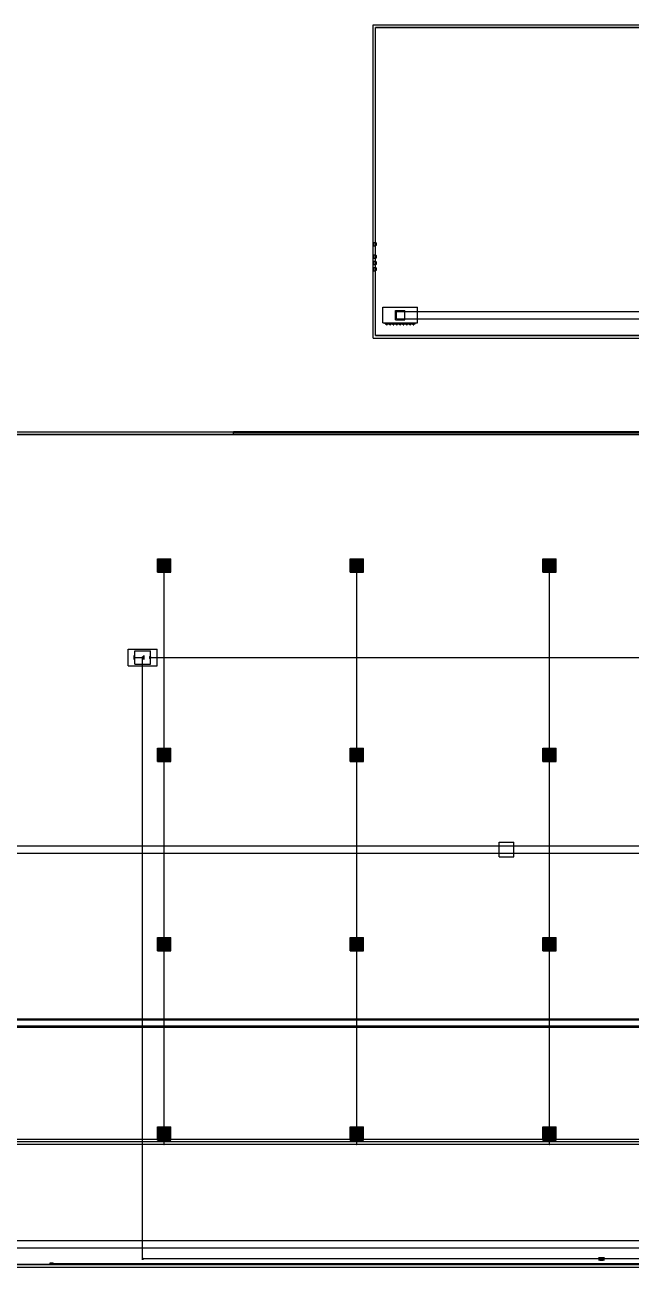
# Model space of a CAD drawing. Header units: millimetres. Extents: x 139000 to 377080, y -238120 to -178478.
# Drawn here: x 191314 to 220372, y -238000 to -178500 of the extents above; entities that cross this region are included whole.
import ezdxf

# ---------------------------------------------------------------- set-up
doc = ezdxf.new("R2010")
doc.units = ezdxf.units.MM

msp = doc.modelspace()

# ---------------------------------------------------------------- linework, layer by layer
at = {"layer": 'electrical'}
for p, q in [((197993.68, -204400), (197978.09, -204400)), ((197978.09, -204400), (197985.88, -204400)), ((197985.88, -204400), (197993.68, -204400)), ((197985.88, -232120), (197985.88, -204400)), ((207226.62, -204400), (207211.03, -204400)), ((207211.03, -204400), (207218.82, -204400)), ((207218.82, -204400), (207226.62, -204400)), ((207218.82, -232120), (207218.82, -204400)), ((216459.56, -204400), (216443.97, -204400)), ((216443.97, -204400), (216451.76, -204400)), ((216451.76, -204400), (216459.56, -204400)), ((216451.76, -232120), (216451.76, -204400)), ((139000, -226100), (377000, -226100)), ((139000, -226100), (377000, -226100)), ((139000, -226150), (377000, -226150)), ((139000, -226150), (377000, -226150)), ((377000, -226450), (139000, -226450)), ((377000, -226450), (139000, -226450)), ((139000, -226500), (377000, -226500)), ((139000, -226500), (377000, -226500)), ((334300, -231880), (181700, -231880)), ((334300, -232000), (181700, -232000)), ((366550, -232120), (179520, -232120)), ((334300, -232120), (181700, -232120)), ((197993.68, -232120), (197978.09, -232120)), ((197978.09, -232120), (197985.88, -232120)), ((197985.88, -232120), (197993.68, -232120)), ((207226.62, -232120), (207211.03, -232120)), ((207211.03, -232120), (207218.82, -232120)), ((207218.82, -232120), (207226.62, -232120)), ((216459.56, -232120), (216443.97, -232120)), ((216443.97, -232120), (216451.76, -232120)), ((216451.76, -232120), (216459.56, -232120)), ((192535, -237850), (192535, -237790)), ((192535, -237790), (192665, -237790)), ((192535, -237850), (192665, -237850)), ((192609, -237820), (192595.5, -237812.21)), ((192595.5, -237812.21), (192595.5, -237827.79)), ((192595.5, -237827.79), (192609, -237820)), ((192600, -237827.79), (192600, -237812.21)), ((192600, -237812.21), (192600, -237820)), ((192600, -237820), (366550, -237820)), ((192600, -237820), (192600, -237827.79)), ((192600, -237820), (192609.72, -237820)), ((192609.72, -237820), (192600, -237820)), ((192665, -237850), (192665, -237790))]:
    msp.add_line(p, q, dxfattribs=at)
at = {"layer": 'hvac'}
for p, q in [((208475, -192775), (208475, -192025)), ((208475, -192025), (210125, -192025)), ((209075, -192625), (209075, -192175)), ((209075, -192175), (209525, -192175)), ((209525, -192625), (209525, -192175)), ((210125, -192775), (210125, -192025)), ((208475, -192775), (210125, -192775)), ((208575, -192820), (208575, -192780)), ((208575, -192780), (210025, -192780)), ((209075, -192625), (209525, -192625)), ((209125, -192575), (209125, -192225)), ((209125, -192225), (258175, -192225)), ((209125, -192575), (258175, -192575)), ((210025, -192820), (210025, -192780)), ((208575, -192820), (210025, -192820)), ((208640, -192860), (208640, -192800)), ((208640, -192800), (208680, -192800)), ((208640, -192860), (208680, -192860)), ((208680, -192860), (208680, -192800)), ((208800, -192860), (208800, -192800)), ((208800, -192800), (208840, -192800)), ((208800, -192860), (208840, -192860)), ((208840, -192860), (208840, -192800)), ((208960, -192860), (208960, -192800)), ((208960, -192800), (209000, -192800)), ((208960, -192860), (209000, -192860)), ((209000, -192860), (209000, -192800)), ((209120, -192860), (209120, -192800)), ((209120, -192800), (209160, -192800)), ((209120, -192860), (209160, -192860)), ((209160, -192860), (209160, -192800)), ((209280, -192860), (209280, -192800)), ((209280, -192800), (209320, -192800)), ((209280, -192860), (209320, -192860)), ((209320, -192860), (209320, -192800)), ((209440, -192860), (209440, -192800)), ((209440, -192800), (209480, -192800)), ((209440, -192860), (209480, -192860)), ((209480, -192860), (209480, -192800)), ((209600, -192860), (209600, -192800)), ((209600, -192800), (209640, -192800)), ((209600, -192860), (209640, -192860)), ((209640, -192860), (209640, -192800)), ((209760, -192860), (209760, -192800)), ((209760, -192800), (209800, -192800)), ((209760, -192860), (209800, -192860)), ((209800, -192860), (209800, -192800)), ((209920, -192860), (209920, -192800)), ((209920, -192800), (209960, -192800)), ((209920, -192860), (209960, -192860)), ((209960, -192860), (209960, -192800)), ((214050, -218350), (214050, -217650)), ((214050, -217650), (214750, -217650)), ((214750, -218350), (214750, -217650)), ((181700, -217825), (334300, -217825)), ((181700, -218175), (334300, -218175)), ((214050, -218350), (214750, -218350)), ((150125, -236725), (258175, -236725)), ((150125, -237075), (258175, -237075))]:
    msp.add_line(p, q, dxfattribs=at)
at = {"layer": 'interiors'}
for p, q in [((208000, -193500), (208000, -178500)), ((208000, -178500), (308000, -178500)), ((307880, -178620), (208120, -178620)), ((208120, -193380), (208120, -178620)), ((208125, -193375), (208125, -178625)), ((208125, -178625), (307875, -178625)), ((208125, -193375), (307875, -193375)), ((208000, -193500), (256800, -193500)), ((208000, -193500), (308000, -193500)), ((307880, -193380), (208120, -193380)), ((256800, -193380), (208120, -193380)), ((149000, -198000), (367000, -198000)), ((366880, -198120), (149120, -198120)), ((149125, -198125), (366875, -198125)), ((201320, -198022.5), (201320, -197977.5)), ((201320, -197977.5), (314680, -197977.5)), ((201320, -198000), (314680, -198000)), ((201320, -198120), (201320, -198000)), ((201320, -198022.5), (314680, -198022.5)), ((201320, -198120), (314680, -198120)), ((149000, -238000), (256800, -238000)), ((149000, -238000), (367000, -238000)), ((366880, -237880), (149120, -237880)), ((256800, -237880), (149120, -237880)), ((149125, -237875), (366875, -237875))]:
    msp.add_line(p, q, dxfattribs=at)
at = {"layer": 'lighting'}
for p, q in [((197665.88, -204720), (197665.88, -204080)), ((197665.88, -204080), (198305.88, -204080)), ((198305.88, -204720), (198305.88, -204080)), ((206898.82, -204720), (206898.82, -204080)), ((206898.82, -204080), (207538.82, -204080)), ((207538.82, -204720), (207538.82, -204080)), ((216131.76, -204720), (216131.76, -204080)), ((216131.76, -204080), (216771.76, -204080)), ((216771.76, -204720), (216771.76, -204080)), ((197705.88, -204680), (197705.88, -204120)), ((197705.88, -204120), (198265.88, -204120)), ((197705.88, -204680), (198265.88, -204680)), ((197739.88, -204670), (197739.88, -204130)), ((197739.88, -204130), (197751.88, -204130)), ((197739.88, -204670), (197751.88, -204670)), ((197751.88, -204670), (197751.88, -204130)), ((197819.88, -204670), (197819.88, -204130)), ((197819.88, -204130), (197831.88, -204130)), ((197819.88, -204670), (197831.88, -204670)), ((197831.88, -204670), (197831.88, -204130)), ((197899.88, -204670), (197899.88, -204130)), ((197899.88, -204130), (197911.88, -204130)), ((197899.88, -204670), (197911.88, -204670)), ((197911.88, -204670), (197911.88, -204130)), ((197979.88, -204670), (197979.88, -204130)), ((197979.88, -204130), (197991.88, -204130)), ((197979.88, -204670), (197991.88, -204670)), ((197994.88, -204400), (197981.38, -204392.21)), ((197981.38, -204392.21), (197981.38, -204407.79)), ((197981.38, -204407.79), (197994.88, -204400)), ((197991.88, -204670), (197991.88, -204130)), ((198059.88, -204670), (198059.88, -204130)), ((198059.88, -204130), (198071.88, -204130)), ((198059.88, -204670), (198071.88, -204670)), ((198071.88, -204670), (198071.88, -204130)), ((198139.88, -204670), (198139.88, -204130)), ((198139.88, -204130), (198151.88, -204130)), ((198139.88, -204670), (198151.88, -204670)), ((198151.88, -204670), (198151.88, -204130)), ((198219.88, -204670), (198219.88, -204130)), ((198219.88, -204130), (198231.88, -204130)), ((198219.88, -204670), (198231.88, -204670)), ((198231.88, -204670), (198231.88, -204130)), ((198265.88, -204680), (198265.88, -204120)), ((206938.82, -204680), (206938.82, -204120)), ((206938.82, -204120), (207498.82, -204120)), ((206938.82, -204680), (207498.82, -204680)), ((206972.82, -204670), (206972.82, -204130)), ((206972.82, -204130), (206984.82, -204130)), ((206972.82, -204670), (206984.82, -204670)), ((206984.82, -204670), (206984.82, -204130)), ((207052.82, -204670), (207052.82, -204130)), ((207052.82, -204130), (207064.82, -204130)), ((207052.82, -204670), (207064.82, -204670)), ((207064.82, -204670), (207064.82, -204130)), ((207132.82, -204670), (207132.82, -204130)), ((207132.82, -204130), (207144.82, -204130)), ((207132.82, -204670), (207144.82, -204670)), ((207144.82, -204670), (207144.82, -204130)), ((207212.82, -204670), (207212.82, -204130)), ((207212.82, -204130), (207224.82, -204130)), ((207212.82, -204670), (207224.82, -204670)), ((207227.82, -204400), (207214.32, -204392.21)), ((207214.32, -204392.21), (207214.32, -204407.79)), ((207214.32, -204407.79), (207227.82, -204400)), ((207224.82, -204670), (207224.82, -204130)), ((207292.82, -204670), (207292.82, -204130)), ((207292.82, -204130), (207304.82, -204130)), ((207292.82, -204670), (207304.82, -204670)), ((207304.82, -204670), (207304.82, -204130)), ((207372.82, -204670), (207372.82, -204130)), ((207372.82, -204130), (207384.82, -204130)), ((207372.82, -204670), (207384.82, -204670)), ((207384.82, -204670), (207384.82, -204130)), ((207452.82, -204670), (207452.82, -204130)), ((207452.82, -204130), (207464.82, -204130)), ((207452.82, -204670), (207464.82, -204670)), ((207464.82, -204670), (207464.82, -204130)), ((207498.82, -204680), (207498.82, -204120)), ((216171.76, -204680), (216171.76, -204120)), ((216171.76, -204120), (216731.76, -204120)), ((216171.76, -204680), (216731.76, -204680)), ((216205.76, -204670), (216205.76, -204130)), ((216205.76, -204130), (216217.76, -204130)), ((216205.76, -204670), (216217.76, -204670)), ((216217.76, -204670), (216217.76, -204130)), ((216285.76, -204670), (216285.76, -204130)), ((216285.76, -204130), (216297.76, -204130)), ((216285.76, -204670), (216297.76, -204670)), ((216297.76, -204670), (216297.76, -204130)), ((216365.76, -204670), (216365.76, -204130)), ((216365.76, -204130), (216377.76, -204130)), ((216365.76, -204670), (216377.76, -204670)), ((216377.76, -204670), (216377.76, -204130)), ((216445.76, -204670), (216445.76, -204130)), ((216445.76, -204130), (216457.76, -204130)), ((216445.76, -204670), (216457.76, -204670)), ((216460.76, -204400), (216447.26, -204392.21)), ((216447.26, -204392.21), (216447.26, -204407.79)), ((216447.26, -204407.79), (216460.76, -204400)), ((216457.76, -204670), (216457.76, -204130)), ((216525.76, -204670), (216525.76, -204130)), ((216525.76, -204130), (216537.76, -204130)), ((216525.76, -204670), (216537.76, -204670)), ((216537.76, -204670), (216537.76, -204130)), ((216605.76, -204670), (216605.76, -204130)), ((216605.76, -204130), (216617.76, -204130)), ((216605.76, -204670), (216617.76, -204670)), ((216617.76, -204670), (216617.76, -204130)), ((216685.76, -204670), (216685.76, -204130)), ((216685.76, -204130), (216697.76, -204130)), ((216685.76, -204670), (216697.76, -204670)), ((216697.76, -204670), (216697.76, -204130)), ((216731.76, -204680), (216731.76, -204120)), ((197665.88, -204720), (198305.88, -204720)), ((206898.82, -204720), (207538.82, -204720)), ((216131.76, -204720), (216771.76, -204720)), ((197665.88, -213786.67), (197665.88, -213146.67)), ((197665.88, -213146.67), (198305.88, -213146.67)), ((197705.88, -213746.67), (197705.88, -213186.67)), ((197705.88, -213186.67), (198265.88, -213186.67)), ((197739.88, -213736.67), (197739.88, -213196.67)), ((197739.88, -213196.67), (197751.88, -213196.67)), ((197751.88, -213736.67), (197751.88, -213196.67)), ((197819.88, -213736.67), (197819.88, -213196.67)), ((197819.88, -213196.67), (197831.88, -213196.67)), ((197831.88, -213736.67), (197831.88, -213196.67)), ((197899.88, -213736.67), (197899.88, -213196.67)), ((197899.88, -213196.67), (197911.88, -213196.67)), ((197911.88, -213736.67), (197911.88, -213196.67)), ((197979.88, -213736.67), (197979.88, -213196.67)), ((197979.88, -213196.67), (197991.88, -213196.67)), ((197994.88, -213466.67), (197981.38, -213458.87)), ((197981.38, -213458.87), (197981.38, -213474.46)), ((197981.38, -213474.46), (197994.88, -213466.67)), ((197991.88, -213736.67), (197991.88, -213196.67)), ((198059.88, -213736.67), (198059.88, -213196.67)), ((198059.88, -213196.67), (198071.88, -213196.67)), ((198071.88, -213736.67), (198071.88, -213196.67)), ((198139.88, -213736.67), (198139.88, -213196.67)), ((198139.88, -213196.67), (198151.88, -213196.67)), ((198151.88, -213736.67), (198151.88, -213196.67)), ((198219.88, -213736.67), (198219.88, -213196.67)), ((198219.88, -213196.67), (198231.88, -213196.67)), ((198231.88, -213736.67), (198231.88, -213196.67)), ((198265.88, -213746.67), (198265.88, -213186.67)), ((198305.88, -213786.67), (198305.88, -213146.67)), ((206898.82, -213786.67), (206898.82, -213146.67)), ((206898.82, -213146.67), (207538.82, -213146.67)), ((206938.82, -213746.67), (206938.82, -213186.67)), ((206938.82, -213186.67), (207498.82, -213186.67)), ((206972.82, -213736.67), (206972.82, -213196.67)), ((206972.82, -213196.67), (206984.82, -213196.67)), ((206984.82, -213736.67), (206984.82, -213196.67)), ((207052.82, -213736.67), (207052.82, -213196.67)), ((207052.82, -213196.67), (207064.82, -213196.67)), ((207064.82, -213736.67), (207064.82, -213196.67)), ((207132.82, -213736.67), (207132.82, -213196.67)), ((207132.82, -213196.67), (207144.82, -213196.67)), ((207144.82, -213736.67), (207144.82, -213196.67)), ((207212.82, -213736.67), (207212.82, -213196.67)), ((207212.82, -213196.67), (207224.82, -213196.67)), ((207227.82, -213466.67), (207214.32, -213458.87)), ((207214.32, -213458.87), (207214.32, -213474.46)), ((207214.32, -213474.46), (207227.82, -213466.67)), ((207224.82, -213736.67), (207224.82, -213196.67)), ((207292.82, -213736.67), (207292.82, -213196.67)), ((207292.82, -213196.67), (207304.82, -213196.67)), ((207304.82, -213736.67), (207304.82, -213196.67)), ((207372.82, -213736.67), (207372.82, -213196.67)), ((207372.82, -213196.67), (207384.82, -213196.67)), ((207384.82, -213736.67), (207384.82, -213196.67)), ((207452.82, -213736.67), (207452.82, -213196.67)), ((207452.82, -213196.67), (207464.82, -213196.67)), ((207464.82, -213736.67), (207464.82, -213196.67)), ((207498.82, -213746.67), (207498.82, -213186.67)), ((207538.82, -213786.67), (207538.82, -213146.67)), ((216131.76, -213786.67), (216131.76, -213146.67)), ((216131.76, -213146.67), (216771.76, -213146.67)), ((216171.76, -213746.67), (216171.76, -213186.67)), ((216171.76, -213186.67), (216731.76, -213186.67)), ((216205.76, -213736.67), (216205.76, -213196.67)), ((216205.76, -213196.67), (216217.76, -213196.67)), ((216217.76, -213736.67), (216217.76, -213196.67)), ((216285.76, -213736.67), (216285.76, -213196.67)), ((216285.76, -213196.67), (216297.76, -213196.67)), ((216297.76, -213736.67), (216297.76, -213196.67)), ((216365.76, -213736.67), (216365.76, -213196.67)), ((216365.76, -213196.67), (216377.76, -213196.67)), ((216377.76, -213736.67), (216377.76, -213196.67)), ((216445.76, -213736.67), (216445.76, -213196.67)), ((216445.76, -213196.67), (216457.76, -213196.67)), ((216460.76, -213466.67), (216447.26, -213458.87)), ((216447.26, -213458.87), (216447.26, -213474.46)), ((216447.26, -213474.46), (216460.76, -213466.67)), ((216457.76, -213736.67), (216457.76, -213196.67)), ((216525.76, -213736.67), (216525.76, -213196.67)), ((216525.76, -213196.67), (216537.76, -213196.67)), ((216537.76, -213736.67), (216537.76, -213196.67)), ((216605.76, -213736.67), (216605.76, -213196.67)), ((216605.76, -213196.67), (216617.76, -213196.67)), ((216617.76, -213736.67), (216617.76, -213196.67)), ((216685.76, -213736.67), (216685.76, -213196.67)), ((216685.76, -213196.67), (216697.76, -213196.67)), ((216697.76, -213736.67), (216697.76, -213196.67)), ((216731.76, -213746.67), (216731.76, -213186.67)), ((216771.76, -213786.67), (216771.76, -213146.67)), ((197665.88, -213786.67), (198305.88, -213786.67)), ((197705.88, -213746.67), (198265.88, -213746.67)), ((197739.88, -213736.67), (197751.88, -213736.67)), ((197819.88, -213736.67), (197831.88, -213736.67)), ((197899.88, -213736.67), (197911.88, -213736.67)), ((197979.88, -213736.67), (197991.88, -213736.67)), ((198059.88, -213736.67), (198071.88, -213736.67)), ((198139.88, -213736.67), (198151.88, -213736.67)), ((198219.88, -213736.67), (198231.88, -213736.67)), ((206898.82, -213786.67), (207538.82, -213786.67)), ((206938.82, -213746.67), (207498.82, -213746.67)), ((206972.82, -213736.67), (206984.82, -213736.67)), ((207052.82, -213736.67), (207064.82, -213736.67)), ((207132.82, -213736.67), (207144.82, -213736.67)), ((207212.82, -213736.67), (207224.82, -213736.67)), ((207292.82, -213736.67), (207304.82, -213736.67)), ((207372.82, -213736.67), (207384.82, -213736.67)), ((207452.82, -213736.67), (207464.82, -213736.67)), ((216131.76, -213786.67), (216771.76, -213786.67)), ((216171.76, -213746.67), (216731.76, -213746.67)), ((216205.76, -213736.67), (216217.76, -213736.67)), ((216285.76, -213736.67), (216297.76, -213736.67)), ((216365.76, -213736.67), (216377.76, -213736.67)), ((216445.76, -213736.67), (216457.76, -213736.67)), ((216525.76, -213736.67), (216537.76, -213736.67)), ((216605.76, -213736.67), (216617.76, -213736.67)), ((216685.76, -213736.67), (216697.76, -213736.67)), ((197665.88, -222853.33), (197665.88, -222213.33)), ((197665.88, -222213.33), (198305.88, -222213.33)), ((197705.88, -222813.33), (197705.88, -222253.33)), ((197705.88, -222253.33), (198265.88, -222253.33)), ((197739.88, -222803.33), (197739.88, -222263.33)), ((197739.88, -222263.33), (197751.88, -222263.33)), ((197751.88, -222803.33), (197751.88, -222263.33)), ((197819.88, -222803.33), (197819.88, -222263.33)), ((197819.88, -222263.33), (197831.88, -222263.33)), ((197831.88, -222803.33), (197831.88, -222263.33)), ((197899.88, -222803.33), (197899.88, -222263.33)), ((197899.88, -222263.33), (197911.88, -222263.33)), ((197911.88, -222803.33), (197911.88, -222263.33)), ((197979.88, -222803.33), (197979.88, -222263.33)), ((197979.88, -222263.33), (197991.88, -222263.33)), ((197994.88, -222533.33), (197981.38, -222525.54)), ((197981.38, -222525.54), (197981.38, -222541.13)), ((197991.88, -222803.33), (197991.88, -222263.33)), ((198059.88, -222803.33), (198059.88, -222263.33)), ((198059.88, -222263.33), (198071.88, -222263.33)), ((198071.88, -222803.33), (198071.88, -222263.33)), ((198139.88, -222803.33), (198139.88, -222263.33)), ((198139.88, -222263.33), (198151.88, -222263.33)), ((198151.88, -222803.33), (198151.88, -222263.33)), ((198219.88, -222803.33), (198219.88, -222263.33)), ((198219.88, -222263.33), (198231.88, -222263.33)), ((198231.88, -222803.33), (198231.88, -222263.33)), ((198265.88, -222813.33), (198265.88, -222253.33)), ((198305.88, -222853.33), (198305.88, -222213.33)), ((206898.82, -222853.33), (206898.82, -222213.33)), ((206898.82, -222213.33), (207538.82, -222213.33)), ((206938.82, -222813.33), (206938.82, -222253.33)), ((206938.82, -222253.33), (207498.82, -222253.33)), ((206972.82, -222803.33), (206972.82, -222263.33)), ((206972.82, -222263.33), (206984.82, -222263.33)), ((206984.82, -222803.33), (206984.82, -222263.33)), ((207052.82, -222803.33), (207052.82, -222263.33)), ((207052.82, -222263.33), (207064.82, -222263.33)), ((207064.82, -222803.33), (207064.82, -222263.33)), ((207132.82, -222803.33), (207132.82, -222263.33)), ((207132.82, -222263.33), (207144.82, -222263.33)), ((207144.82, -222803.33), (207144.82, -222263.33)), ((207212.82, -222803.33), (207212.82, -222263.33)), ((207212.82, -222263.33), (207224.82, -222263.33)), ((207227.82, -222533.33), (207214.32, -222525.54)), ((207214.32, -222525.54), (207214.32, -222541.13)), ((207224.82, -222803.33), (207224.82, -222263.33)), ((207292.82, -222803.33), (207292.82, -222263.33)), ((207292.82, -222263.33), (207304.82, -222263.33)), ((207304.82, -222803.33), (207304.82, -222263.33)), ((207372.82, -222803.33), (207372.82, -222263.33)), ((207372.82, -222263.33), (207384.82, -222263.33)), ((207384.82, -222803.33), (207384.82, -222263.33)), ((207452.82, -222803.33), (207452.82, -222263.33)), ((207452.82, -222263.33), (207464.82, -222263.33)), ((207464.82, -222803.33), (207464.82, -222263.33)), ((207498.82, -222813.33), (207498.82, -222253.33)), ((207538.82, -222853.33), (207538.82, -222213.33)), ((216131.76, -222853.33), (216131.76, -222213.33)), ((216131.76, -222213.33), (216771.76, -222213.33)), ((216171.76, -222813.33), (216171.76, -222253.33)), ((216171.76, -222253.33), (216731.76, -222253.33)), ((216205.76, -222803.33), (216205.76, -222263.33)), ((216205.76, -222263.33), (216217.76, -222263.33)), ((216217.76, -222803.33), (216217.76, -222263.33)), ((216285.76, -222803.33), (216285.76, -222263.33)), ((216285.76, -222263.33), (216297.76, -222263.33)), ((216297.76, -222803.33), (216297.76, -222263.33)), ((216365.76, -222803.33), (216365.76, -222263.33)), ((216365.76, -222263.33), (216377.76, -222263.33)), ((216377.76, -222803.33), (216377.76, -222263.33)), ((216445.76, -222803.33), (216445.76, -222263.33)), ((216445.76, -222263.33), (216457.76, -222263.33)), ((216460.76, -222533.33), (216447.26, -222525.54)), ((216447.26, -222525.54), (216447.26, -222541.13)), ((216457.76, -222803.33), (216457.76, -222263.33)), ((216525.76, -222803.33), (216525.76, -222263.33)), ((216525.76, -222263.33), (216537.76, -222263.33)), ((216537.76, -222803.33), (216537.76, -222263.33)), ((216605.76, -222803.33), (216605.76, -222263.33)), ((216605.76, -222263.33), (216617.76, -222263.33)), ((216617.76, -222803.33), (216617.76, -222263.33)), ((216685.76, -222803.33), (216685.76, -222263.33)), ((216685.76, -222263.33), (216697.76, -222263.33)), ((216697.76, -222803.33), (216697.76, -222263.33)), ((216731.76, -222813.33), (216731.76, -222253.33)), ((216771.76, -222853.33), (216771.76, -222213.33)), ((197665.88, -222853.33), (198305.88, -222853.33)), ((197705.88, -222813.33), (198265.88, -222813.33)), ((197739.88, -222803.33), (197751.88, -222803.33)), ((197819.88, -222803.33), (197831.88, -222803.33)), ((197899.88, -222803.33), (197911.88, -222803.33)), ((197979.88, -222803.33), (197991.88, -222803.33)), ((197981.38, -222541.13), (197994.88, -222533.33)), ((198059.88, -222803.33), (198071.88, -222803.33)), ((198139.88, -222803.33), (198151.88, -222803.33)), ((198219.88, -222803.33), (198231.88, -222803.33)), ((206898.82, -222853.33), (207538.82, -222853.33)), ((206938.82, -222813.33), (207498.82, -222813.33)), ((206972.82, -222803.33), (206984.82, -222803.33)), ((207052.82, -222803.33), (207064.82, -222803.33)), ((207132.82, -222803.33), (207144.82, -222803.33)), ((207212.82, -222803.33), (207224.82, -222803.33)), ((207214.32, -222541.13), (207227.82, -222533.33)), ((207292.82, -222803.33), (207304.82, -222803.33)), ((207372.82, -222803.33), (207384.82, -222803.33)), ((207452.82, -222803.33), (207464.82, -222803.33)), ((216131.76, -222853.33), (216771.76, -222853.33)), ((216171.76, -222813.33), (216731.76, -222813.33)), ((216205.76, -222803.33), (216217.76, -222803.33)), ((216285.76, -222803.33), (216297.76, -222803.33)), ((216365.76, -222803.33), (216377.76, -222803.33)), ((216445.76, -222803.33), (216457.76, -222803.33)), ((216447.26, -222541.13), (216460.76, -222533.33)), ((216525.76, -222803.33), (216537.76, -222803.33)), ((216605.76, -222803.33), (216617.76, -222803.33)), ((216685.76, -222803.33), (216697.76, -222803.33)), ((197665.88, -231920), (197665.88, -231280)), ((197665.88, -231280), (198305.88, -231280)), ((197705.88, -231880), (197705.88, -231320)), ((197705.88, -231320), (198265.88, -231320)), ((197739.88, -231870), (197739.88, -231330)), ((197739.88, -231330), (197751.88, -231330)), ((197751.88, -231870), (197751.88, -231330)), ((197819.88, -231870), (197819.88, -231330)), ((197819.88, -231330), (197831.88, -231330)), ((197831.88, -231870), (197831.88, -231330)), ((197899.88, -231870), (197899.88, -231330)), ((197899.88, -231330), (197911.88, -231330)), ((197911.88, -231870), (197911.88, -231330)), ((197979.88, -231870), (197979.88, -231330)), ((197979.88, -231330), (197991.88, -231330)), ((197991.88, -231870), (197991.88, -231330)), ((198059.88, -231870), (198059.88, -231330)), ((198059.88, -231330), (198071.88, -231330)), ((198071.88, -231870), (198071.88, -231330)), ((198139.88, -231870), (198139.88, -231330)), ((198139.88, -231330), (198151.88, -231330)), ((198151.88, -231870), (198151.88, -231330)), ((198219.88, -231870), (198219.88, -231330)), ((198219.88, -231330), (198231.88, -231330)), ((198231.88, -231870), (198231.88, -231330)), ((198265.88, -231880), (198265.88, -231320)), ((198305.88, -231920), (198305.88, -231280)), ((206898.82, -231920), (206898.82, -231280)), ((206898.82, -231280), (207538.82, -231280)), ((206938.82, -231880), (206938.82, -231320)), ((206938.82, -231320), (207498.82, -231320)), ((206972.82, -231870), (206972.82, -231330)), ((206972.82, -231330), (206984.82, -231330)), ((206984.82, -231870), (206984.82, -231330)), ((207052.82, -231870), (207052.82, -231330)), ((207052.82, -231330), (207064.82, -231330)), ((207064.82, -231870), (207064.82, -231330)), ((207132.82, -231870), (207132.82, -231330)), ((207132.82, -231330), (207144.82, -231330)), ((207144.82, -231870), (207144.82, -231330)), ((207212.82, -231870), (207212.82, -231330)), ((207212.82, -231330), (207224.82, -231330)), ((207224.82, -231870), (207224.82, -231330)), ((207292.82, -231870), (207292.82, -231330)), ((207292.82, -231330), (207304.82, -231330)), ((207304.82, -231870), (207304.82, -231330)), ((207372.82, -231870), (207372.82, -231330)), ((207372.82, -231330), (207384.82, -231330)), ((207384.82, -231870), (207384.82, -231330)), ((207452.82, -231870), (207452.82, -231330)), ((207452.82, -231330), (207464.82, -231330)), ((207464.82, -231870), (207464.82, -231330)), ((207498.82, -231880), (207498.82, -231320)), ((207538.82, -231920), (207538.82, -231280)), ((216131.76, -231920), (216131.76, -231280)), ((216131.76, -231280), (216771.76, -231280)), ((216171.76, -231880), (216171.76, -231320)), ((216171.76, -231320), (216731.76, -231320)), ((216205.76, -231870), (216205.76, -231330)), ((216205.76, -231330), (216217.76, -231330)), ((216217.76, -231870), (216217.76, -231330)), ((216285.76, -231870), (216285.76, -231330)), ((216285.76, -231330), (216297.76, -231330)), ((216297.76, -231870), (216297.76, -231330)), ((216365.76, -231870), (216365.76, -231330)), ((216365.76, -231330), (216377.76, -231330)), ((216377.76, -231870), (216377.76, -231330)), ((216445.76, -231870), (216445.76, -231330)), ((216445.76, -231330), (216457.76, -231330)), ((216457.76, -231870), (216457.76, -231330)), ((216525.76, -231870), (216525.76, -231330)), ((216525.76, -231330), (216537.76, -231330)), ((216537.76, -231870), (216537.76, -231330)), ((216605.76, -231870), (216605.76, -231330)), ((216605.76, -231330), (216617.76, -231330)), ((216617.76, -231870), (216617.76, -231330)), ((216685.76, -231870), (216685.76, -231330)), ((216685.76, -231330), (216697.76, -231330)), ((216697.76, -231870), (216697.76, -231330)), ((216731.76, -231880), (216731.76, -231320)), ((216771.76, -231920), (216771.76, -231280)), ((197665.88, -231920), (198305.88, -231920)), ((197705.88, -231880), (198265.88, -231880)), ((197739.88, -231870), (197751.88, -231870)), ((197819.88, -231870), (197831.88, -231870)), ((197899.88, -231870), (197911.88, -231870)), ((197979.88, -231870), (197991.88, -231870)), ((197994.88, -231600), (197981.38, -231592.21)), ((197981.38, -231592.21), (197981.38, -231607.79)), ((197981.38, -231607.79), (197994.88, -231600)), ((198059.88, -231870), (198071.88, -231870)), ((198139.88, -231870), (198151.88, -231870)), ((198219.88, -231870), (198231.88, -231870)), ((206898.82, -231920), (207538.82, -231920)), ((206938.82, -231880), (207498.82, -231880)), ((206972.82, -231870), (206984.82, -231870)), ((207052.82, -231870), (207064.82, -231870)), ((207132.82, -231870), (207144.82, -231870)), ((207212.82, -231870), (207224.82, -231870)), ((207227.82, -231600), (207214.32, -231592.21)), ((207214.32, -231592.21), (207214.32, -231607.79)), ((207214.32, -231607.79), (207227.82, -231600)), ((207292.82, -231870), (207304.82, -231870)), ((207372.82, -231870), (207384.82, -231870)), ((207452.82, -231870), (207464.82, -231870)), ((216131.76, -231920), (216771.76, -231920)), ((216171.76, -231880), (216731.76, -231880)), ((216205.76, -231870), (216217.76, -231870)), ((216285.76, -231870), (216297.76, -231870)), ((216365.76, -231870), (216377.76, -231870)), ((216445.76, -231870), (216457.76, -231870)), ((216460.76, -231600), (216447.26, -231592.21)), ((216447.26, -231592.21), (216447.26, -231607.79)), ((216447.26, -231607.79), (216460.76, -231600)), ((216525.76, -231870), (216537.76, -231870)), ((216605.76, -231870), (216617.76, -231870)), ((216685.76, -231870), (216697.76, -231870))]:
    msp.add_line(p, q, dxfattribs=at)
at = {"layer": 'sensors'}
for p, q in [((208040, -189080), (208040, -188920)), ((208040, -188920), (208140, -188920)), ((208040, -189080), (208140, -189080)), ((208140, -189080), (208140, -188920)), ((208145, -189055), (208145, -188945)), ((208145, -188945), (208165, -188945)), ((208145, -189055), (208165, -189055)), ((208165, -189055), (208165, -188945)), ((208040, -189680), (208040, -189520)), ((208040, -189520), (208140, -189520)), ((208040, -189680), (208140, -189680)), ((208140, -189680), (208140, -189520)), ((208145, -189655), (208145, -189545)), ((208145, -189545), (208165, -189545)), ((208145, -189655), (208165, -189655)), ((208165, -189655), (208165, -189545)), ((208040, -189980), (208040, -189820)), ((208040, -189820), (208140, -189820)), ((208040, -189980), (208140, -189980)), ((208040, -190280), (208040, -190120)), ((208040, -190120), (208140, -190120)), ((208040, -190280), (208140, -190280)), ((208140, -189980), (208140, -189820)), ((208140, -190280), (208140, -190120)), ((208145, -189955), (208145, -189845)), ((208145, -189845), (208165, -189845)), ((208145, -189955), (208165, -189955)), ((208145, -190255), (208145, -190145)), ((208145, -190145), (208165, -190145)), ((208145, -190255), (208165, -190255)), ((208165, -189955), (208165, -189845)), ((208165, -190255), (208165, -190145)), ((218844, -237600), (218844, -237525)), ((218844, -237525), (218844, -237600)), ((218844, -237600), (219064, -237600)), ((218844, -237600), (218844, -237675)), ((218844, -237675), (218844, -237600)), ((218874, -237670), (218874, -237530)), ((218874, -237530), (219034, -237530)), ((218874, -237670), (219034, -237670)), ((219034, -237670), (219034, -237530)), ((219064, -237600), (219064, -237525)), ((219064, -237525), (219064, -237600)), ((219064, -237600), (219064, -237675)), ((219064, -237675), (219064, -237600))]:
    msp.add_line(p, q, dxfattribs=at)
at = {"layer": 'water'}
for p, q in [((196260, -209200), (196260, -208400)), ((196260, -208400), (197660, -208400)), ((196560, -208741.22), (196560, -208704.89)), ((196560, -208704.89), (196560, -208800)), ((196560, -208858.78), (196560, -208741.22)), ((196560, -208800), (197010, -208800)), ((196560, -208800), (196560, -208895.11)), ((196585, -209125), (196585, -208475)), ((196585, -208475), (197335, -208475)), ((196910, -208800), (196985, -208756.7)), ((196985, -208843.3), (196910, -208800)), ((197003.3, -208800), (196916.7, -208800)), ((196916.7, -208800), (196960, -208800)), ((196960, -208800), (197003.3, -208800)), ((196960, -237600), (196960, -208800)), ((196960, -208800), (197014, -208800)), ((197014, -208800), (196960, -208800)), ((196985, -208756.7), (196985, -208843.3)), ((197010, -208741.22), (197010, -208704.89)), ((197010, -208704.89), (197010, -208800)), ((197010, -208858.78), (197010, -208741.22)), ((197010, -208800), (197010, -208895.11)), ((197360, -208800), (197285, -208756.7)), ((197285, -208756.7), (197285, -208843.3)), ((197285, -208843.3), (197360, -208800)), ((197310, -208843.3), (197310, -208756.7)), ((197310, -208756.7), (197310, -208800)), ((197310, -208800), (260250, -208800)), ((197310, -208800), (197310, -208843.3)), ((197310, -208800), (197364, -208800)), ((197364, -208800), (197310, -208800)), ((197335, -209125), (197335, -208475)), ((197660, -209200), (197660, -208400)), ((196260, -209200), (197660, -209200)), ((196560, -208895.11), (196560, -208858.78)), ((196585, -209125), (197335, -209125)), ((197010, -208895.11), (197010, -208858.78)), ((197003.3, -237600), (196916.7, -237600)), ((196916.7, -237600), (196960, -237600)), ((196960, -237643.3), (196960, -237556.7)), ((196960, -237556.7), (196960, -237600)), ((196960, -237600), (196960, -237643.3)), ((259800, -237600), (196960, -237600)), ((196960, -237600), (197003.3, -237600)), ((196960, -237600), (197014, -237600)), ((197014, -237600), (196960, -237600))]:
    msp.add_line(p, q, dxfattribs=at)

doc.saveas('drawing.dxf')
